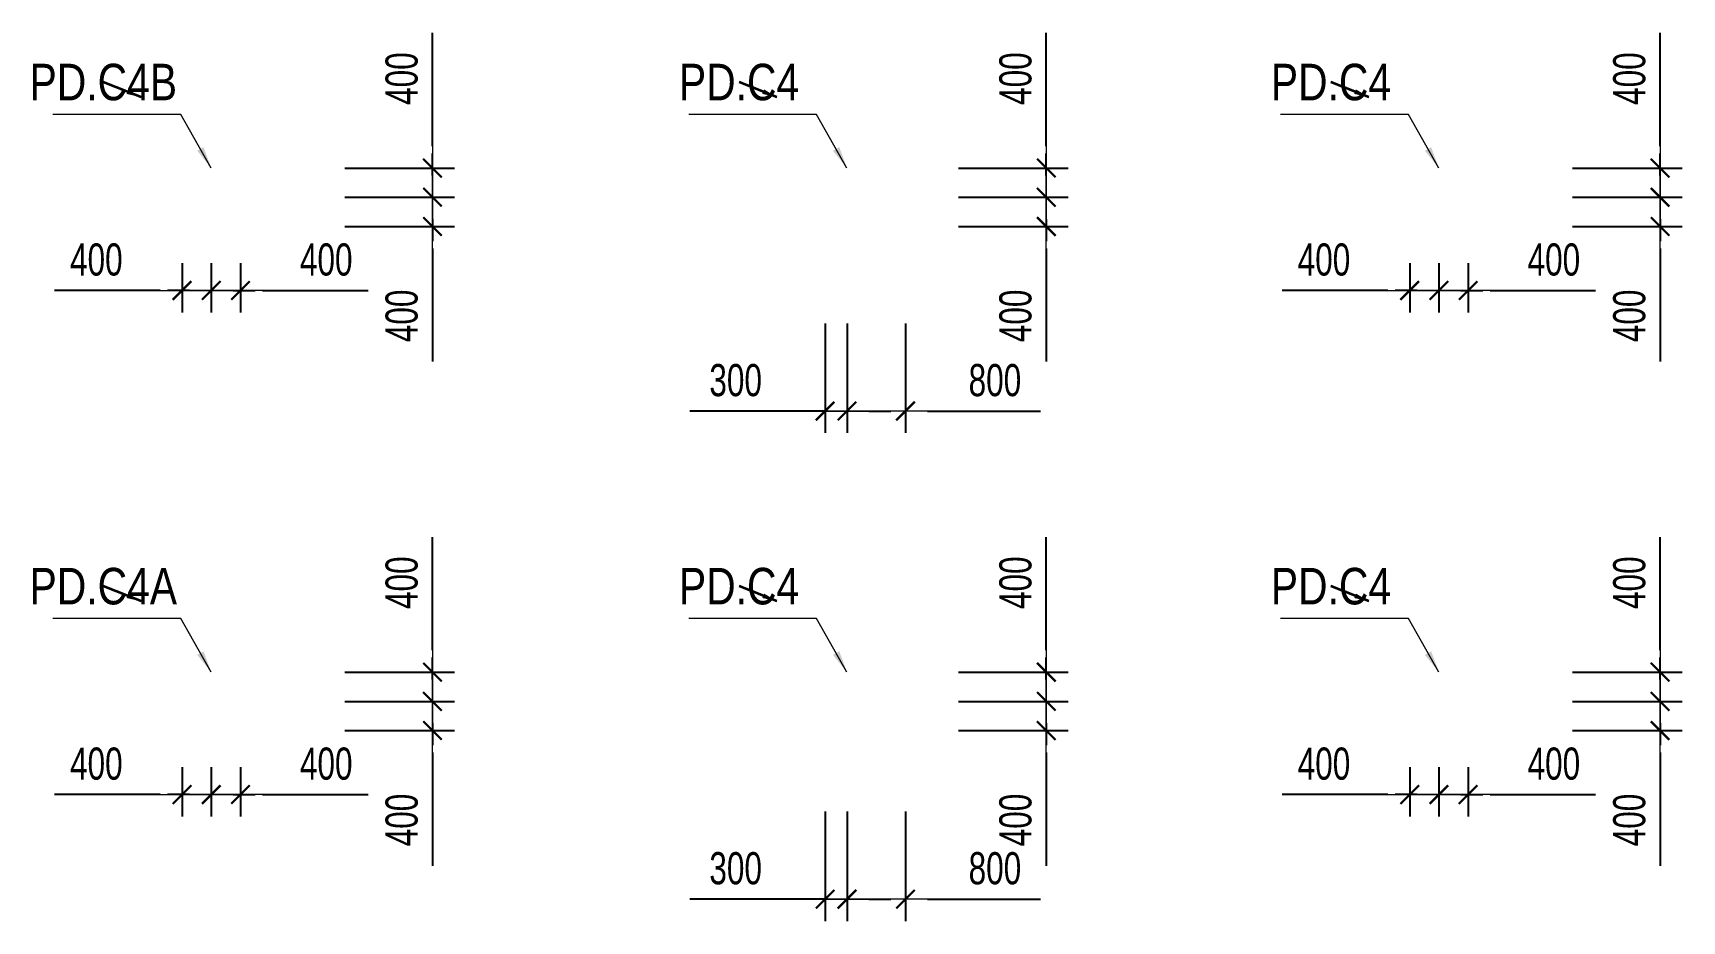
# Model space of a CAD drawing. Header units: millimetres. Extents: x -259680 to 286077, y -1281 to 94455.
# Drawn here: x 6760 to 29327, y 22493 to 34649 of the extents above; entities that cross this region are included whole.
import ezdxf
from ezdxf.enums import TextEntityAlignment as Align

# ---------------------------------------------------------------- set-up
doc = ezdxf.new("R2010")
doc.units = ezdxf.units.MM
doc.layers.get('Defpoints').update_dxf_attribs({"color": 151, "lineweight": 9})
for name, color, linetype, lineweight in [('$0$C1', 20, 'Continuous', 35), ('$1$NDC_S_ANNO', 7, 'Continuous', 20), ('$1$NDC_S_DIM', 1, 'Continuous', 15), ('NDC_S_DIM', 1, 'Continuous', 15)]:
    doc.layers.add(name, color=color, linetype=linetype, lineweight=lineweight)
doc.styles.add('$1$NDC_DIM', font='', dxfattribs={"width": 0.75})
doc.styles.add('$2$ARIAL', font='arial.ttf', dxfattribs={"width": 0.8})
doc.styles.add('NDC_DIM', font='', dxfattribs={"width": 0.75})
doc.styles.get('$1$NDC_DIM').set_extended_font_data('Dotum')
doc.styles.get('NDC_DIM').set_extended_font_data('Dotum')
doc.dimstyles.new('$0$NDC_dim_150', dxfattribs={"dimscale": 150, "dimtxt": 2.2, "dimasz": 1.5, "dimexe": 1.5, "dimexo": 2.5, "dimgap": 1, "dimtad": 1, "dimdec": 0, "dimzin": 0, "dimdsep": 46, "dimtxsty": '$1$NDC_DIM', "dimblk": '$1$DIMMARK', "dimcen": 0.09, "dimdle": 1.2, "dimclrd": 1, "dimclre": 1, "dimclrt": 3, "dimadec": 0, "dimazin": 0, "dimtfac": 1, "dimtdec": 0, "dimtix": 1, "dimtofl": 0, "dimtmove": 0, "dimatfit": 3, "dimfxl": 6, "dimfxlon": 1, "dimtolj": 1, "dimtzin": 0, "dimarcsym": 0})
doc.dimstyles.new('$1$NDC_dim_iso', dxfattribs={"dimtxt": 2.2, "dimasz": 1, "dimexe": 1.5, "dimexo": 2.5, "dimgap": 1, "dimtad": 1, "dimdec": 0, "dimzin": 0, "dimdsep": 46, "dimtxsty": '$1$NDC_DIM', "dimblk": '$1$DIMMARK', "dimcen": 0.09, "dimdle": 1.2, "dimclrd": 1, "dimclre": 1, "dimclrt": 3, "dimadec": 0, "dimazin": 0, "dimtfac": 1, "dimtdec": 0, "dimtix": 1, "dimtofl": 0, "dimtmove": 0, "dimatfit": 3, "dimfxl": 6, "dimfxlon": 1, "dimtolj": 1, "dimtzin": 0, "dimarcsym": 0})
doc.dimstyles.new('NDC_dim_200', dxfattribs={"dimscale": 200, "dimtxt": 2.2, "dimasz": 1.5, "dimexe": 1.5, "dimexo": 2.5, "dimgap": 1, "dimtad": 1, "dimdec": 0, "dimzin": 0, "dimdsep": 46, "dimtxsty": 'NDC_DIM', "dimblk": 'DIMMARK', "dimcen": 0.09, "dimdle": 1.2, "dimclrd": 1, "dimclre": 1, "dimclrt": 3, "dimadec": 0, "dimazin": 0, "dimtfac": 1, "dimtdec": 0, "dimtix": 1, "dimtofl": 0, "dimtmove": 0, "dimatfit": 3, "dimfxl": 6, "dimfxlon": 1, "dimtolj": 1, "dimtzin": 0, "dimarcsym": 0})

# ---------------------------------------------------------------- blocks, each defined once
blk = doc.blocks.new('$1$DIMMARK')
at = {"layer": '$1$NDC_S_DIM', "color": 1}
blk.add_line((-1.5, 0), (1, 0), dxfattribs=at)
at = {"layer": '$1$NDC_S_DIM', "color": 2, "const_width": 0.1}
blk.add_lwpolyline([(-0.424, -0.424), (0.424, 0.424)], dxfattribs=at)
blk = doc.blocks.new('DIMMARK')
at = {"layer": 'NDC_S_DIM', "color": 1}
blk.add_line((-1.5, 0), (1, 0), dxfattribs=at)
at = {"layer": 'NDC_S_DIM', "color": 2, "const_width": 0.1}
blk.add_lwpolyline([(-0.424, -0.424), (0.424, 0.424)], dxfattribs=at)
blk = doc.blocks.new('*D290')
at = {"layer": 'Defpoints', "color": 0, "ltscale": 100, "transparency": 16777216}
for p in [(9200, 32000), (9600, 32000), (9600, 31124)]:
    blk.add_point(p, dxfattribs=at)
at = {"layer": 'NDC_S_DIM', "color": 1, "lineweight": -2, "ltscale": 100, "transparency": 16777216}
for p, q in [((9200, 31500), (9200, 30824)), ((9600, 31500), (9600, 30824)), ((8900, 31124), (8600, 31124)), ((9900, 31124), (11345, 31124))]:
    blk.add_line(p, q, dxfattribs=at)
at = {"layer": 'NDC_S_DIM', "color": 1, "lineweight": -2, "ltscale": 100, "transparency": 16777216, "xscale": 300, "yscale": 300, "zscale": 300}
blk.add_blockref('DIMMARK', (9200, 31124), dxfattribs=at)
at = {"layer": 'NDC_S_DIM', "color": 1, "lineweight": -2, "ltscale": 100, "transparency": 16777216, "xscale": 300, "yscale": 300, "zscale": 300, "rotation": 180}
blk.add_blockref('DIMMARK', (9600, 31124), dxfattribs=at)
at = {"layer": 'NDC_S_DIM', "color": 3, "ltscale": 100, "transparency": 16777216, "insert": (10773, 31545), "char_height": 440, "attachment_point": 5, "style": 'NDC_DIM'}
blk.add_mtext('\\A1;400', dxfattribs=at)
blk = doc.blocks.new('*D291')
at = {"layer": 'Defpoints', "color": 0, "ltscale": 100, "transparency": 16777216}
for p in [(8800, 32000), (9200, 32000), (9200, 31124)]:
    blk.add_point(p, dxfattribs=at)
at = {"layer": 'NDC_S_DIM', "color": 1, "lineweight": -2, "ltscale": 100, "transparency": 16777216}
for p, q in [((8800, 31500), (8800, 30824)), ((9200, 31500), (9200, 30824)), ((8500, 31124), (7055, 31124)), ((9500, 31124), (9800, 31124))]:
    blk.add_line(p, q, dxfattribs=at)
at = {"layer": 'NDC_S_DIM', "color": 1, "lineweight": -2, "ltscale": 100, "transparency": 16777216, "xscale": 300, "yscale": 300, "zscale": 300}
blk.add_blockref('DIMMARK', (8800, 31124), dxfattribs=at)
at = {"layer": 'NDC_S_DIM', "color": 1, "lineweight": -2, "ltscale": 100, "transparency": 16777216, "xscale": 300, "yscale": 300, "zscale": 300, "rotation": 180}
blk.add_blockref('DIMMARK', (9200, 31124), dxfattribs=at)
at = {"layer": 'NDC_S_DIM', "color": 3, "ltscale": 100, "transparency": 16777216, "insert": (7627, 31545), "char_height": 440, "attachment_point": 5, "style": 'NDC_DIM'}
blk.add_mtext('\\A1;400', dxfattribs=at)
blk = doc.blocks.new('*D292')
at = {"layer": 'Defpoints', "color": 0, "ltscale": 100, "transparency": 16777216}
for p in [(9600, 32800), (12227, 32800), (9600, 32400)]:
    blk.add_point(p, dxfattribs=at)
at = {"layer": 'NDC_S_DIM', "color": 1, "lineweight": -2, "ltscale": 100, "transparency": 16777216}
for p, q in [((12227, 33100), (12227, 34649)), ((11027, 32800), (12527, 32800)), ((11027, 32400), (12527, 32400)), ((12227, 32100), (12227, 31800))]:
    blk.add_line(p, q, dxfattribs=at)
at = {"layer": 'NDC_S_DIM', "color": 1, "lineweight": -2, "ltscale": 100, "transparency": 16777216, "xscale": 300, "yscale": 300, "zscale": 300}
for p, rotation in [((12227, 32800), 270), ((12227, 32400), 90)]:
    blk.add_blockref('DIMMARK', p, dxfattribs=dict(at, rotation=rotation))
at = {"layer": 'NDC_S_DIM', "color": 3, "ltscale": 100, "transparency": 16777216, "insert": (11807, 34024), "char_height": 440, "attachment_point": 5, "rotation": 90, "style": 'NDC_DIM'}
blk.add_mtext('\\A1;400', dxfattribs=at)
blk = doc.blocks.new('*D293')
at = {"layer": 'Defpoints', "color": 0, "ltscale": 100, "transparency": 16777216}
for p in [(9600, 32400), (12227, 32400), (9600, 32000)]:
    blk.add_point(p, dxfattribs=at)
at = {"layer": 'NDC_S_DIM', "color": 1, "lineweight": -2, "ltscale": 100, "transparency": 16777216}
for p, q in [((12227, 32700), (12227, 33000)), ((11027, 32400), (12527, 32400)), ((11027, 32000), (12527, 32000)), ((12227, 31700), (12227, 30151))]:
    blk.add_line(p, q, dxfattribs=at)
at = {"layer": 'NDC_S_DIM', "color": 1, "lineweight": -2, "ltscale": 100, "transparency": 16777216, "xscale": 300, "yscale": 300, "zscale": 300}
for p, rotation in [((12227, 32400), 270), ((12227, 32000), 90)]:
    blk.add_blockref('DIMMARK', p, dxfattribs=dict(at, rotation=rotation))
at = {"layer": 'NDC_S_DIM', "color": 3, "ltscale": 100, "transparency": 16777216, "insert": (11807, 30776), "char_height": 440, "attachment_point": 5, "rotation": 90, "style": 'NDC_DIM'}
blk.add_mtext('\\A1;400', dxfattribs=at)
blk = doc.blocks.new('*D294')
at = {"layer": 'Defpoints', "color": 0, "ltscale": 100, "transparency": 16777216}
for p in [(18700, 32800), (20627, 32800), (18700, 32400)]:
    blk.add_point(p, dxfattribs=at)
at = {"layer": 'NDC_S_DIM', "color": 1, "lineweight": -2, "ltscale": 100, "transparency": 16777216}
for p, q in [((20627, 33100), (20627, 34649)), ((19427, 32800), (20927, 32800)), ((19427, 32400), (20927, 32400)), ((20627, 32100), (20627, 31800))]:
    blk.add_line(p, q, dxfattribs=at)
at = {"layer": 'NDC_S_DIM', "color": 1, "lineweight": -2, "ltscale": 100, "transparency": 16777216, "xscale": 300, "yscale": 300, "zscale": 300}
for p, rotation in [((20627, 32800), 270), ((20627, 32400), 90)]:
    blk.add_blockref('DIMMARK', p, dxfattribs=dict(at, rotation=rotation))
at = {"layer": 'NDC_S_DIM', "color": 3, "ltscale": 100, "transparency": 16777216, "insert": (20207, 34024), "char_height": 440, "attachment_point": 5, "rotation": 90, "style": 'NDC_DIM'}
blk.add_mtext('\\A1;400', dxfattribs=at)
blk = doc.blocks.new('*D295')
at = {"layer": 'Defpoints', "color": 0, "ltscale": 100, "transparency": 16777216}
for p in [(18700, 32400), (20627, 32400), (18700, 32000)]:
    blk.add_point(p, dxfattribs=at)
at = {"layer": 'NDC_S_DIM', "color": 1, "lineweight": -2, "ltscale": 100, "transparency": 16777216}
for p, q in [((20627, 32700), (20627, 33000)), ((19427, 32400), (20927, 32400)), ((19427, 32000), (20927, 32000)), ((20627, 31700), (20627, 30151))]:
    blk.add_line(p, q, dxfattribs=at)
at = {"layer": 'NDC_S_DIM', "color": 1, "lineweight": -2, "ltscale": 100, "transparency": 16777216, "xscale": 300, "yscale": 300, "zscale": 300}
for p, rotation in [((20627, 32400), 270), ((20627, 32000), 90)]:
    blk.add_blockref('DIMMARK', p, dxfattribs=dict(at, rotation=rotation))
at = {"layer": 'NDC_S_DIM', "color": 3, "ltscale": 100, "transparency": 16777216, "insert": (20207, 30776), "char_height": 440, "attachment_point": 5, "rotation": 90, "style": 'NDC_DIM'}
blk.add_mtext('\\A1;400', dxfattribs=at)
blk = doc.blocks.new('*D296')
at = {"layer": 'Defpoints', "color": 0, "ltscale": 100, "transparency": 16777216}
for p in [(26000, 32000), (26400, 32000), (26400, 31124)]:
    blk.add_point(p, dxfattribs=at)
at = {"layer": 'NDC_S_DIM', "color": 1, "lineweight": -2, "ltscale": 100, "transparency": 16777216}
for p, q in [((26000, 31500), (26000, 30824)), ((26400, 31500), (26400, 30824)), ((25700, 31124), (25400, 31124)), ((26700, 31124), (28145, 31124))]:
    blk.add_line(p, q, dxfattribs=at)
at = {"layer": 'NDC_S_DIM', "color": 1, "lineweight": -2, "ltscale": 100, "transparency": 16777216, "xscale": 300, "yscale": 300, "zscale": 300}
blk.add_blockref('DIMMARK', (26000, 31124), dxfattribs=at)
at = {"layer": 'NDC_S_DIM', "color": 1, "lineweight": -2, "ltscale": 100, "transparency": 16777216, "xscale": 300, "yscale": 300, "zscale": 300, "rotation": 180}
blk.add_blockref('DIMMARK', (26400, 31124), dxfattribs=at)
at = {"layer": 'NDC_S_DIM', "color": 3, "ltscale": 100, "transparency": 16777216, "insert": (27573, 31545), "char_height": 440, "attachment_point": 5, "style": 'NDC_DIM'}
blk.add_mtext('\\A1;400', dxfattribs=at)
blk = doc.blocks.new('*D297')
at = {"layer": 'Defpoints', "color": 0, "ltscale": 100, "transparency": 16777216}
for p in [(25600, 32000), (26000, 32000), (26000, 31124)]:
    blk.add_point(p, dxfattribs=at)
at = {"layer": 'NDC_S_DIM', "color": 1, "lineweight": -2, "ltscale": 100, "transparency": 16777216}
for p, q in [((25600, 31500), (25600, 30824)), ((26000, 31500), (26000, 30824)), ((25300, 31124), (23855, 31124)), ((26300, 31124), (26600, 31124))]:
    blk.add_line(p, q, dxfattribs=at)
at = {"layer": 'NDC_S_DIM', "color": 1, "lineweight": -2, "ltscale": 100, "transparency": 16777216, "xscale": 300, "yscale": 300, "zscale": 300}
blk.add_blockref('DIMMARK', (25600, 31124), dxfattribs=at)
at = {"layer": 'NDC_S_DIM', "color": 1, "lineweight": -2, "ltscale": 100, "transparency": 16777216, "xscale": 300, "yscale": 300, "zscale": 300, "rotation": 180}
blk.add_blockref('DIMMARK', (26000, 31124), dxfattribs=at)
at = {"layer": 'NDC_S_DIM', "color": 3, "ltscale": 100, "transparency": 16777216, "insert": (24427, 31545), "char_height": 440, "attachment_point": 5, "style": 'NDC_DIM'}
blk.add_mtext('\\A1;400', dxfattribs=at)
blk = doc.blocks.new('*D298')
at = {"layer": 'Defpoints', "color": 0, "ltscale": 100, "transparency": 16777216}
for p in [(26400, 32800), (29027, 32800), (26400, 32400)]:
    blk.add_point(p, dxfattribs=at)
at = {"layer": 'NDC_S_DIM', "color": 1, "lineweight": -2, "ltscale": 100, "transparency": 16777216}
for p, q in [((29027, 33100), (29027, 34649)), ((27827, 32800), (29327, 32800)), ((27827, 32400), (29327, 32400)), ((29027, 32100), (29027, 31800))]:
    blk.add_line(p, q, dxfattribs=at)
at = {"layer": 'NDC_S_DIM', "color": 1, "lineweight": -2, "ltscale": 100, "transparency": 16777216, "xscale": 300, "yscale": 300, "zscale": 300}
for p, rotation in [((29027, 32800), 270), ((29027, 32400), 90)]:
    blk.add_blockref('DIMMARK', p, dxfattribs=dict(at, rotation=rotation))
at = {"layer": 'NDC_S_DIM', "color": 3, "ltscale": 100, "transparency": 16777216, "insert": (28607, 34024), "char_height": 440, "attachment_point": 5, "rotation": 90, "style": 'NDC_DIM'}
blk.add_mtext('\\A1;400', dxfattribs=at)
blk = doc.blocks.new('*D299')
at = {"layer": 'Defpoints', "color": 0, "ltscale": 100, "transparency": 16777216}
for p in [(26400, 32400), (29027, 32400), (26400, 32000)]:
    blk.add_point(p, dxfattribs=at)
at = {"layer": 'NDC_S_DIM', "color": 1, "lineweight": -2, "ltscale": 100, "transparency": 16777216}
for p, q in [((29027, 32700), (29027, 33000)), ((27827, 32400), (29327, 32400)), ((27827, 32000), (29327, 32000)), ((29027, 31700), (29027, 30151))]:
    blk.add_line(p, q, dxfattribs=at)
at = {"layer": 'NDC_S_DIM', "color": 1, "lineweight": -2, "ltscale": 100, "transparency": 16777216, "xscale": 300, "yscale": 300, "zscale": 300}
for p, rotation in [((29027, 32400), 270), ((29027, 32000), 90)]:
    blk.add_blockref('DIMMARK', p, dxfattribs=dict(at, rotation=rotation))
at = {"layer": 'NDC_S_DIM', "color": 3, "ltscale": 100, "transparency": 16777216, "insert": (28607, 30776), "char_height": 440, "attachment_point": 5, "rotation": 90, "style": 'NDC_DIM'}
blk.add_mtext('\\A1;400', dxfattribs=at)
blk = doc.blocks.new('*D300')
at = {"layer": 'Defpoints', "color": 0, "ltscale": 100, "transparency": 16777216}
for p in [(9200, 25100), (9600, 25100), (9600, 24224)]:
    blk.add_point(p, dxfattribs=at)
at = {"layer": 'NDC_S_DIM', "color": 1, "lineweight": -2, "ltscale": 100, "transparency": 16777216}
for p, q in [((9200, 24600), (9200, 23924)), ((9600, 24600), (9600, 23924)), ((8900, 24224), (8600, 24224)), ((9900, 24224), (11345, 24224))]:
    blk.add_line(p, q, dxfattribs=at)
at = {"layer": 'NDC_S_DIM', "color": 1, "lineweight": -2, "ltscale": 100, "transparency": 16777216, "xscale": 300, "yscale": 300, "zscale": 300}
blk.add_blockref('DIMMARK', (9200, 24224), dxfattribs=at)
at = {"layer": 'NDC_S_DIM', "color": 1, "lineweight": -2, "ltscale": 100, "transparency": 16777216, "xscale": 300, "yscale": 300, "zscale": 300, "rotation": 180}
blk.add_blockref('DIMMARK', (9600, 24224), dxfattribs=at)
at = {"layer": 'NDC_S_DIM', "color": 3, "ltscale": 100, "transparency": 16777216, "insert": (10773, 24645), "char_height": 440, "attachment_point": 5, "style": 'NDC_DIM'}
blk.add_mtext('\\A1;400', dxfattribs=at)
blk = doc.blocks.new('*D301')
at = {"layer": 'Defpoints', "color": 0, "ltscale": 100, "transparency": 16777216}
for p in [(8800, 25100), (9200, 25100), (9200, 24224)]:
    blk.add_point(p, dxfattribs=at)
at = {"layer": 'NDC_S_DIM', "color": 1, "lineweight": -2, "ltscale": 100, "transparency": 16777216}
for p, q in [((8800, 24600), (8800, 23924)), ((9200, 24600), (9200, 23924)), ((8500, 24224), (7055, 24224)), ((9500, 24224), (9800, 24224))]:
    blk.add_line(p, q, dxfattribs=at)
at = {"layer": 'NDC_S_DIM', "color": 1, "lineweight": -2, "ltscale": 100, "transparency": 16777216, "xscale": 300, "yscale": 300, "zscale": 300}
blk.add_blockref('DIMMARK', (8800, 24224), dxfattribs=at)
at = {"layer": 'NDC_S_DIM', "color": 1, "lineweight": -2, "ltscale": 100, "transparency": 16777216, "xscale": 300, "yscale": 300, "zscale": 300, "rotation": 180}
blk.add_blockref('DIMMARK', (9200, 24224), dxfattribs=at)
at = {"layer": 'NDC_S_DIM', "color": 3, "ltscale": 100, "transparency": 16777216, "insert": (7627, 24645), "char_height": 440, "attachment_point": 5, "style": 'NDC_DIM'}
blk.add_mtext('\\A1;400', dxfattribs=at)
blk = doc.blocks.new('*D302')
at = {"layer": 'Defpoints', "color": 0, "ltscale": 100, "transparency": 16777216}
for p in [(9600, 25900), (12227, 25900), (9600, 25500)]:
    blk.add_point(p, dxfattribs=at)
at = {"layer": 'NDC_S_DIM', "color": 1, "lineweight": -2, "ltscale": 100, "transparency": 16777216}
for p, q in [((12227, 26200), (12227, 27749)), ((11027, 25900), (12527, 25900)), ((11027, 25500), (12527, 25500)), ((12227, 25200), (12227, 24900))]:
    blk.add_line(p, q, dxfattribs=at)
at = {"layer": 'NDC_S_DIM', "color": 1, "lineweight": -2, "ltscale": 100, "transparency": 16777216, "xscale": 300, "yscale": 300, "zscale": 300}
for p, rotation in [((12227, 25900), 270), ((12227, 25500), 90)]:
    blk.add_blockref('DIMMARK', p, dxfattribs=dict(at, rotation=rotation))
at = {"layer": 'NDC_S_DIM', "color": 3, "ltscale": 100, "transparency": 16777216, "insert": (11807, 27124), "char_height": 440, "attachment_point": 5, "rotation": 90, "style": 'NDC_DIM'}
blk.add_mtext('\\A1;400', dxfattribs=at)
blk = doc.blocks.new('*D303')
at = {"layer": 'Defpoints', "color": 0, "ltscale": 100, "transparency": 16777216}
for p in [(9600, 25500), (12227, 25500), (9600, 25100)]:
    blk.add_point(p, dxfattribs=at)
at = {"layer": 'NDC_S_DIM', "color": 1, "lineweight": -2, "ltscale": 100, "transparency": 16777216}
for p, q in [((12227, 25800), (12227, 26100)), ((11027, 25500), (12527, 25500)), ((11027, 25100), (12527, 25100)), ((12227, 24800), (12227, 23251))]:
    blk.add_line(p, q, dxfattribs=at)
at = {"layer": 'NDC_S_DIM', "color": 1, "lineweight": -2, "ltscale": 100, "transparency": 16777216, "xscale": 300, "yscale": 300, "zscale": 300}
for p, rotation in [((12227, 25500), 270), ((12227, 25100), 90)]:
    blk.add_blockref('DIMMARK', p, dxfattribs=dict(at, rotation=rotation))
at = {"layer": 'NDC_S_DIM', "color": 3, "ltscale": 100, "transparency": 16777216, "insert": (11807, 23876), "char_height": 440, "attachment_point": 5, "rotation": 90, "style": 'NDC_DIM'}
blk.add_mtext('\\A1;400', dxfattribs=at)
blk = doc.blocks.new('*D304')
at = {"layer": 'Defpoints', "color": 0, "ltscale": 100, "transparency": 16777216}
for p in [(18700, 25900), (20627, 25900), (18700, 25500)]:
    blk.add_point(p, dxfattribs=at)
at = {"layer": 'NDC_S_DIM', "color": 1, "lineweight": -2, "ltscale": 100, "transparency": 16777216}
for p, q in [((20627, 26200), (20627, 27749)), ((19427, 25900), (20927, 25900)), ((19427, 25500), (20927, 25500)), ((20627, 25200), (20627, 24900))]:
    blk.add_line(p, q, dxfattribs=at)
at = {"layer": 'NDC_S_DIM', "color": 1, "lineweight": -2, "ltscale": 100, "transparency": 16777216, "xscale": 300, "yscale": 300, "zscale": 300}
for p, rotation in [((20627, 25900), 270), ((20627, 25500), 90)]:
    blk.add_blockref('DIMMARK', p, dxfattribs=dict(at, rotation=rotation))
at = {"layer": 'NDC_S_DIM', "color": 3, "ltscale": 100, "transparency": 16777216, "insert": (20207, 27124), "char_height": 440, "attachment_point": 5, "rotation": 90, "style": 'NDC_DIM'}
blk.add_mtext('\\A1;400', dxfattribs=at)
blk = doc.blocks.new('*D305')
at = {"layer": 'Defpoints', "color": 0, "ltscale": 100, "transparency": 16777216}
for p in [(18700, 25500), (20627, 25500), (18700, 25100)]:
    blk.add_point(p, dxfattribs=at)
at = {"layer": 'NDC_S_DIM', "color": 1, "lineweight": -2, "ltscale": 100, "transparency": 16777216}
for p, q in [((20627, 25800), (20627, 26100)), ((19427, 25500), (20927, 25500)), ((19427, 25100), (20927, 25100)), ((20627, 24800), (20627, 23251))]:
    blk.add_line(p, q, dxfattribs=at)
at = {"layer": 'NDC_S_DIM', "color": 1, "lineweight": -2, "ltscale": 100, "transparency": 16777216, "xscale": 300, "yscale": 300, "zscale": 300}
for p, rotation in [((20627, 25500), 270), ((20627, 25100), 90)]:
    blk.add_blockref('DIMMARK', p, dxfattribs=dict(at, rotation=rotation))
at = {"layer": 'NDC_S_DIM', "color": 3, "ltscale": 100, "transparency": 16777216, "insert": (20207, 23876), "char_height": 440, "attachment_point": 5, "rotation": 90, "style": 'NDC_DIM'}
blk.add_mtext('\\A1;400', dxfattribs=at)
blk = doc.blocks.new('*D306')
at = {"layer": 'Defpoints', "color": 0, "ltscale": 100, "transparency": 16777216}
for p in [(26000, 25100), (26400, 25100), (26400, 24224)]:
    blk.add_point(p, dxfattribs=at)
at = {"layer": 'NDC_S_DIM', "color": 1, "lineweight": -2, "ltscale": 100, "transparency": 16777216}
for p, q in [((26000, 24600), (26000, 23924)), ((26400, 24600), (26400, 23924)), ((25700, 24224), (25400, 24224)), ((26700, 24224), (28145, 24224))]:
    blk.add_line(p, q, dxfattribs=at)
at = {"layer": 'NDC_S_DIM', "color": 1, "lineweight": -2, "ltscale": 100, "transparency": 16777216, "xscale": 300, "yscale": 300, "zscale": 300}
blk.add_blockref('DIMMARK', (26000, 24224), dxfattribs=at)
at = {"layer": 'NDC_S_DIM', "color": 1, "lineweight": -2, "ltscale": 100, "transparency": 16777216, "xscale": 300, "yscale": 300, "zscale": 300, "rotation": 180}
blk.add_blockref('DIMMARK', (26400, 24224), dxfattribs=at)
at = {"layer": 'NDC_S_DIM', "color": 3, "ltscale": 100, "transparency": 16777216, "insert": (27573, 24645), "char_height": 440, "attachment_point": 5, "style": 'NDC_DIM'}
blk.add_mtext('\\A1;400', dxfattribs=at)
blk = doc.blocks.new('*D307')
at = {"layer": 'Defpoints', "color": 0, "ltscale": 100, "transparency": 16777216}
for p in [(25600, 25100), (26000, 25100), (26000, 24224)]:
    blk.add_point(p, dxfattribs=at)
at = {"layer": 'NDC_S_DIM', "color": 1, "lineweight": -2, "ltscale": 100, "transparency": 16777216}
for p, q in [((25600, 24600), (25600, 23924)), ((26000, 24600), (26000, 23924)), ((25300, 24224), (23855, 24224)), ((26300, 24224), (26600, 24224))]:
    blk.add_line(p, q, dxfattribs=at)
at = {"layer": 'NDC_S_DIM', "color": 1, "lineweight": -2, "ltscale": 100, "transparency": 16777216, "xscale": 300, "yscale": 300, "zscale": 300}
blk.add_blockref('DIMMARK', (25600, 24224), dxfattribs=at)
at = {"layer": 'NDC_S_DIM', "color": 1, "lineweight": -2, "ltscale": 100, "transparency": 16777216, "xscale": 300, "yscale": 300, "zscale": 300, "rotation": 180}
blk.add_blockref('DIMMARK', (26000, 24224), dxfattribs=at)
at = {"layer": 'NDC_S_DIM', "color": 3, "ltscale": 100, "transparency": 16777216, "insert": (24427, 24645), "char_height": 440, "attachment_point": 5, "style": 'NDC_DIM'}
blk.add_mtext('\\A1;400', dxfattribs=at)
blk = doc.blocks.new('*D308')
at = {"layer": 'Defpoints', "color": 0, "ltscale": 100, "transparency": 16777216}
for p in [(26400, 25900), (29027, 25900), (26400, 25500)]:
    blk.add_point(p, dxfattribs=at)
at = {"layer": 'NDC_S_DIM', "color": 1, "lineweight": -2, "ltscale": 100, "transparency": 16777216}
for p, q in [((29027, 26200), (29027, 27749)), ((27827, 25900), (29327, 25900)), ((27827, 25500), (29327, 25500)), ((29027, 25200), (29027, 24900))]:
    blk.add_line(p, q, dxfattribs=at)
at = {"layer": 'NDC_S_DIM', "color": 1, "lineweight": -2, "ltscale": 100, "transparency": 16777216, "xscale": 300, "yscale": 300, "zscale": 300}
for p, rotation in [((29027, 25900), 270), ((29027, 25500), 90)]:
    blk.add_blockref('DIMMARK', p, dxfattribs=dict(at, rotation=rotation))
at = {"layer": 'NDC_S_DIM', "color": 3, "ltscale": 100, "transparency": 16777216, "insert": (28607, 27124), "char_height": 440, "attachment_point": 5, "rotation": 90, "style": 'NDC_DIM'}
blk.add_mtext('\\A1;400', dxfattribs=at)
blk = doc.blocks.new('*D309')
at = {"layer": 'Defpoints', "color": 0, "ltscale": 100, "transparency": 16777216}
for p in [(26400, 25500), (29027, 25500), (26400, 25100)]:
    blk.add_point(p, dxfattribs=at)
at = {"layer": 'NDC_S_DIM', "color": 1, "lineweight": -2, "ltscale": 100, "transparency": 16777216}
for p, q in [((29027, 25800), (29027, 26100)), ((27827, 25500), (29327, 25500)), ((27827, 25100), (29327, 25100)), ((29027, 24800), (29027, 23251))]:
    blk.add_line(p, q, dxfattribs=at)
at = {"layer": 'NDC_S_DIM', "color": 1, "lineweight": -2, "ltscale": 100, "transparency": 16777216, "xscale": 300, "yscale": 300, "zscale": 300}
for p, rotation in [((29027, 25500), 270), ((29027, 25100), 90)]:
    blk.add_blockref('DIMMARK', p, dxfattribs=dict(at, rotation=rotation))
at = {"layer": 'NDC_S_DIM', "color": 3, "ltscale": 100, "transparency": 16777216, "insert": (28607, 23876), "char_height": 440, "attachment_point": 5, "rotation": 90, "style": 'NDC_DIM'}
blk.add_mtext('\\A1;400', dxfattribs=at)
blk = doc.blocks.new('*D1104')
at = {"layer": 'Defpoints', "color": 0, "ltscale": 100, "transparency": 16777216}
for p in [(17900, 32000), (18700, 32000), (18700, 29474)]:
    blk.add_point(p, dxfattribs=at)
at = {"layer": 'NDC_S_DIM', "color": 1, "lineweight": -2, "ltscale": 100, "transparency": 16777216}
for p, q in [((17900, 30674), (17900, 29174)), ((18700, 30674), (18700, 29174)), ((17600, 29474), (17300, 29474)), ((19000, 29474), (20549, 29474))]:
    blk.add_line(p, q, dxfattribs=at)
at = {"layer": 'NDC_S_DIM', "color": 1, "lineweight": -2, "ltscale": 100, "transparency": 16777216, "xscale": 300, "yscale": 300, "zscale": 300}
blk.add_blockref('DIMMARK', (17900, 29474), dxfattribs=at)
at = {"layer": 'NDC_S_DIM', "color": 1, "lineweight": -2, "ltscale": 100, "transparency": 16777216, "xscale": 300, "yscale": 300, "zscale": 300, "rotation": 180}
blk.add_blockref('DIMMARK', (18700, 29474), dxfattribs=at)
at = {"layer": 'NDC_S_DIM', "color": 3, "ltscale": 100, "transparency": 16777216, "insert": (19924, 29894), "char_height": 440, "attachment_point": 5, "style": 'NDC_DIM'}
blk.add_mtext('\\A1;800', dxfattribs=at)
blk = doc.blocks.new('*D1105')
at = {"layer": 'Defpoints', "color": 0, "ltscale": 100, "transparency": 16777216}
for p in [(17600, 32000), (17900, 32000), (17900, 29474)]:
    blk.add_point(p, dxfattribs=at)
at = {"layer": 'NDC_S_DIM', "color": 1, "lineweight": -2, "ltscale": 100, "transparency": 16777216}
for p, q in [((17600, 30674), (17600, 29174)), ((17900, 30674), (17900, 29174)), ((17300, 29474), (15751, 29474)), ((18200, 29474), (18500, 29474))]:
    blk.add_line(p, q, dxfattribs=at)
at = {"layer": 'NDC_S_DIM', "color": 1, "lineweight": -2, "ltscale": 100, "transparency": 16777216, "xscale": 300, "yscale": 300, "zscale": 300}
blk.add_blockref('DIMMARK', (17600, 29474), dxfattribs=at)
at = {"layer": 'NDC_S_DIM', "color": 1, "lineweight": -2, "ltscale": 100, "transparency": 16777216, "xscale": 300, "yscale": 300, "zscale": 300, "rotation": 180}
blk.add_blockref('DIMMARK', (17900, 29474), dxfattribs=at)
at = {"layer": 'NDC_S_DIM', "color": 3, "ltscale": 100, "transparency": 16777216, "insert": (16376, 29894), "char_height": 440, "attachment_point": 5, "style": 'NDC_DIM'}
blk.add_mtext('\\A1;300', dxfattribs=at)
blk = doc.blocks.new('*D1106')
at = {"layer": 'Defpoints', "color": 0, "ltscale": 100, "transparency": 16777216}
for p in [(17900, 25100), (18700, 25100), (18700, 22793)]:
    blk.add_point(p, dxfattribs=at)
at = {"layer": 'NDC_S_DIM', "color": 1, "lineweight": -2, "ltscale": 100, "transparency": 16777216}
for p, q in [((17900, 23993), (17900, 22493)), ((18700, 23993), (18700, 22493)), ((17600, 22793), (17300, 22793)), ((19000, 22793), (20549, 22793))]:
    blk.add_line(p, q, dxfattribs=at)
at = {"layer": 'NDC_S_DIM', "color": 1, "lineweight": -2, "ltscale": 100, "transparency": 16777216, "xscale": 300, "yscale": 300, "zscale": 300}
blk.add_blockref('DIMMARK', (17900, 22793), dxfattribs=at)
at = {"layer": 'NDC_S_DIM', "color": 1, "lineweight": -2, "ltscale": 100, "transparency": 16777216, "xscale": 300, "yscale": 300, "zscale": 300, "rotation": 180}
blk.add_blockref('DIMMARK', (18700, 22793), dxfattribs=at)
at = {"layer": 'NDC_S_DIM', "color": 3, "ltscale": 100, "transparency": 16777216, "insert": (19924, 23213), "char_height": 440, "attachment_point": 5, "style": 'NDC_DIM'}
blk.add_mtext('\\A1;800', dxfattribs=at)
blk = doc.blocks.new('*D1107')
at = {"layer": 'Defpoints', "color": 0, "ltscale": 100, "transparency": 16777216}
for p in [(17600, 25100), (17900, 25100), (17900, 22793)]:
    blk.add_point(p, dxfattribs=at)
at = {"layer": 'NDC_S_DIM', "color": 1, "lineweight": -2, "ltscale": 100, "transparency": 16777216}
for p, q in [((17600, 23993), (17600, 22493)), ((17900, 23993), (17900, 22493)), ((17300, 22793), (15751, 22793)), ((18200, 22793), (18500, 22793))]:
    blk.add_line(p, q, dxfattribs=at)
at = {"layer": 'NDC_S_DIM', "color": 1, "lineweight": -2, "ltscale": 100, "transparency": 16777216, "xscale": 300, "yscale": 300, "zscale": 300}
blk.add_blockref('DIMMARK', (17600, 22793), dxfattribs=at)
at = {"layer": 'NDC_S_DIM', "color": 1, "lineweight": -2, "ltscale": 100, "transparency": 16777216, "xscale": 300, "yscale": 300, "zscale": 300, "rotation": 180}
blk.add_blockref('DIMMARK', (17900, 22793), dxfattribs=at)
at = {"layer": 'NDC_S_DIM', "color": 3, "ltscale": 100, "transparency": 16777216, "insert": (16376, 23213), "char_height": 440, "attachment_point": 5, "style": 'NDC_DIM'}
blk.add_mtext('\\A1;300', dxfattribs=at)
blk = doc.blocks.new('*U220')
at = {"layer": '$1$NDC_S_ANNO', "ltscale": 0.8, "style": '$2$ARIAL', "width": 0.8}
blk.add_attdef('TEN', text='', height=2.5, dxfattribs=at).set_placement((-2.58, 1.03), align=Align.MIDDLE_CENTER)
at = {"layer": '$1$NDC_S_ANNO', "ltscale": 0.8, "style": '$2$ARIAL', "width": 0.8, "flags": 1}
blk.add_attdef('CHU_THICH', text='', height=2.5, dxfattribs=at).set_placement((0, 0), align=Align.MIDDLE_CENTER)
at = {"layer": 'Defpoints'}
blk.add_leader([(0, 0), (-2.58, 1.03)], dimstyle='$1$NDC_dim_iso', override={"dimgap": 0.625, "dimtad": 0}, dxfattribs=at)
blk = doc.blocks.new('$0$co t check')
at = {"layer": '$0$C1', "xscale": 200, "yscale": 200, "zscale": 200}
for p, values in [((6198, 33771), {'TEN': 'PD.C4B'}), ((14898, 33771), {'TEN': 'PD.C4'}), ((22998, 33771), {'TEN': 'PD.C4'}), ((6198, 26871), {'TEN': 'PD.C4A'}), ((14898, 26871), {'TEN': 'PD.C4'}), ((22998, 26871), {'TEN': 'PD.C4'})]:
    blk.add_blockref('*U220', p, dxfattribs=at).add_auto_attribs(values)
at = {"layer": '$0$C1'}
for points in [[(7159, 32800), (6742, 33532), (4993, 33532)], [(15859, 32800), (15442, 33532), (13693, 33532)], [(23959, 32800), (23542, 33532), (21793, 33532)], [(7159, 25900), (6742, 26632), (4993, 26632)], [(15859, 25900), (15442, 26632), (13693, 26632)], [(23959, 25900), (23542, 26632), (21793, 26632)]]:
    blk.add_leader(points, dimstyle='$0$NDC_dim_150', override={"dimasz": 2, "dimgap": 1, "dimtad": 0}, dxfattribs=at)

msp = doc.modelspace()

# ---------------------------------------------------------------- block references
at = {"layer": '$1$NDC_S_DIM'}
msp.add_blockref('$0$co t check', (2040.6, 0), dxfattribs=at)

# ---------------------------------------------------------------- dimensions: what is measured, and where the dimension line sits
at = {"layer": 'NDC_S_DIM', "ltscale": 100}
for base, p1, p2, picture, middle in [((12226.7, 32800), (9600, 32400), (9600, 32800), '*D292', (12226.7, 34024.3)), ((20626.7, 32800), (18700, 32400), (18700, 32800), '*D294', (20626.7, 34024.3)), ((29026.7, 32800), (26400, 32400), (26400, 32800), '*D298', (29026.7, 34024.3)), ((12226.7, 32400), (9600, 32000), (9600, 32400), '*D293', (12226.7, 30775.7)), ((20626.7, 32400), (18700, 32000), (18700, 32400), '*D295', (20626.7, 30775.7)), ((29026.7, 32400), (26400, 32000), (26400, 32400), '*D299', (29026.7, 30775.7)), ((12226.7, 25900), (9600, 25500), (9600, 25900), '*D302', (12226.7, 27124.3)), ((20626.7, 25900), (18700, 25500), (18700, 25900), '*D304', (20626.7, 27124.3)), ((29026.7, 25900), (26400, 25500), (26400, 25900), '*D308', (29026.7, 27124.3)), ((12226.7, 25500), (9600, 25100), (9600, 25500), '*D303', (12226.7, 23875.7)), ((20626.7, 25500), (18700, 25100), (18700, 25500), '*D305', (20626.7, 23875.7)), ((29026.7, 25500), (26400, 25100), (26400, 25500), '*D309', (29026.7, 23875.7))]:
    dim = msp.add_linear_dim(base=base, p1=p1, p2=p2, angle=90, dimstyle='NDC_dim_200', dxfattribs=at)
    dim.commit()
    dim.dimension.update_dxf_attribs({"geometry": picture, "text_midpoint": middle, "dimtype": 160})
for base, p1, p2, picture, middle in [((9200, 31124.4), (8800, 32000), (9200, 32000), '*D291', (7627.5, 31124.4)), ((9600, 31124.4), (9200, 32000), (9600, 32000), '*D290', (10772.5, 31124.4)), ((17900, 29474.3), (17600, 32000), (17900, 32000), '*D1105', (16375.7, 29474.3)), ((18700, 29474.3), (17900, 32000), (18700, 32000), '*D1104', (19924.3, 29474.3)), ((26000, 31124.4), (25600, 32000), (26000, 32000), '*D297', (24427.5, 31124.4)), ((26400, 31124.4), (26000, 32000), (26400, 32000), '*D296', (27572.5, 31124.4)), ((9200, 24224.4), (8800, 25100), (9200, 25100), '*D301', (7627.5, 24224.4)), ((9600, 24224.4), (9200, 25100), (9600, 25100), '*D300', (10772.5, 24224.4)), ((17900, 22793.3), (17600, 25100), (17900, 25100), '*D1107', (16375.7, 22793.3)), ((18700, 22793.3), (17900, 25100), (18700, 25100), '*D1106', (19924.3, 22793.3)), ((26000, 24224.4), (25600, 25100), (26000, 25100), '*D307', (24427.5, 24224.4)), ((26400, 24224.4), (26000, 25100), (26400, 25100), '*D306', (27572.5, 24224.4))]:
    dim = msp.add_linear_dim(base=base, p1=p1, p2=p2, dimstyle='NDC_dim_200', dxfattribs=at)
    dim.commit()
    dim.dimension.update_dxf_attribs({"geometry": picture, "text_midpoint": middle, "dimtype": 160})

doc.saveas('drawing.dxf')
